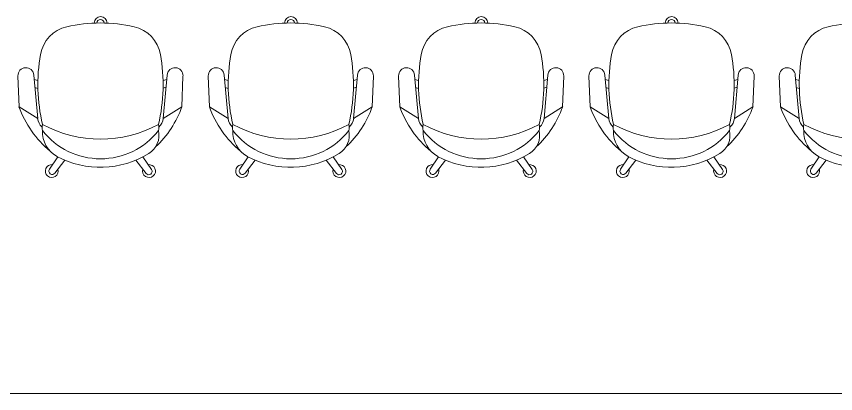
# Model space of a CAD drawing. Header units: inches. Extents: x -2349 to 1043, y -456 to 2193.
# Drawn here: x 628.7 to 753.6, y -48.9 to 8.5 of the extents above; entities that cross this region are included whole.
import ezdxf

# ---------------------------------------------------------------- set-up
doc = ezdxf.new("R2010")
doc.units = ezdxf.units.IN
doc.header["$MEASUREMENT"] = 0
doc.layers.add('I-FURN', color=30, linetype='Continuous', lineweight=9)
doc.layers.add('I-WALL', color=2, linetype='Continuous', lineweight=13)

# ---------------------------------------------------------------- blocks, each defined once
blk = doc.blocks.new('Steelcase - Seating - Cobi 434 Series - Chair - Fix Arm-8034292-7TH FLOOR POWER _ SIGNAL')
at = {"layer": 'I-FURN'}
for p, q in [((-12.47, -12.75), (-12.64, -8.08)), ((-10.21, -7.93), (-9.63, -14.52)), ((-10.15, -8.59), (-9.59, -8.75)), ((9.47, -8.75), (10.03, -8.59)), ((9.51, -14.52), (10.08, -7.93)), ((12.51, -8.08), (12.35, -12.75)), ((-9.6, -9.96), (-10.05, -9.8)), ((9.92, -9.79), (9.47, -9.95)), ((-12.47, -12.75), (-9.63, -14.52)), ((12.35, -12.75), (9.51, -14.52)), ((-7.83, -22.26), (-6.55, -20.39)), ((-5.49, -20.88), (-7.01, -22.86)), ((6.89, -22.9), (5.34, -20.89)), ((6.4, -20.39), (7.72, -22.31))]:
    blk.add_line(p, q, dxfattribs=at)
for centre, radius, start, end in [((-0.04, -23.16), 23.16, 77.2727, 102.8692), ((-0.04, -0.02), 0.981, 0, 180), ((-0.07, -0.01), 0.553, 0.1258, 180), ((-4.03, -5.7), 5.25, 102.8692, 170.0373), ((3.9, -5.69), 5.25, 9.9896, 77.2727), ((16.9, -9.38), 26.5, 170.0373, 193.2758), ((-17.02, -9.38), 26.5, 346.7242, 9.9896), ((-11.42, -8.03), 1.22, 5, 182), ((11.3, -8.03), 1.22, 358, 175), ((2.36, -7.4), 15.77, 199.8319, 230.1681), ((-2.48, -7.4), 15.77, 313.2865, 340.1681), ((-7.66, -14.35), 1.98, 185, 228.7419), ((7.54, -14.35), 1.98, 311.2581, 355), ((-7.54, -15.92), 1.43, 161.2842, 198.7158), ((-0.06, 0.95), 18.63, 241.7066, 298.2934), ((7.41, -15.92), 1.43, 341.2842, 18.7158), ((-4.7, -16.61), 4.2, 176.8505, 241.7983), ((-0.06, -9.46), 11.22, 218.0902, 321.9098), ((5.59, -17.11), 3.26, 301.764, 12.8646), ((-0.07, -7.96), 14.01, 241.7983, 301.764), ((-7.48, -22.54), 0.986, 82.3243, 16.8141), ((-7.41, -22.55), 0.51, 145.5404, 322.4599), ((7.34, -22.54), 0.986, 163.1859, 97.6757), ((7.29, -22.59), 0.509, 218.721, 33.2788)]:
    blk.add_arc(centre, radius, start, end, dxfattribs=at)

msp = doc.modelspace()

# ---------------------------------------------------------------- linework, layer by layer
at = {"layer": 'I-WALL'}
msp.add_line((840.2, -48.91), (572.42, -48.91), dxfattribs=at)

# ---------------------------------------------------------------- block references
at = {"layer": 'I-FURN'}
for p in [(641.62, 7.51), (670.62, 7.51), (699.62, 7.51), (728.62, 7.51), (757.62, 7.51)]:
    msp.add_blockref('Steelcase - Seating - Cobi 434 Series - Chair - Fix Arm-8034292-7TH FLOOR POWER _ SIGNAL', p, dxfattribs=at)

doc.saveas('drawing.dxf')
